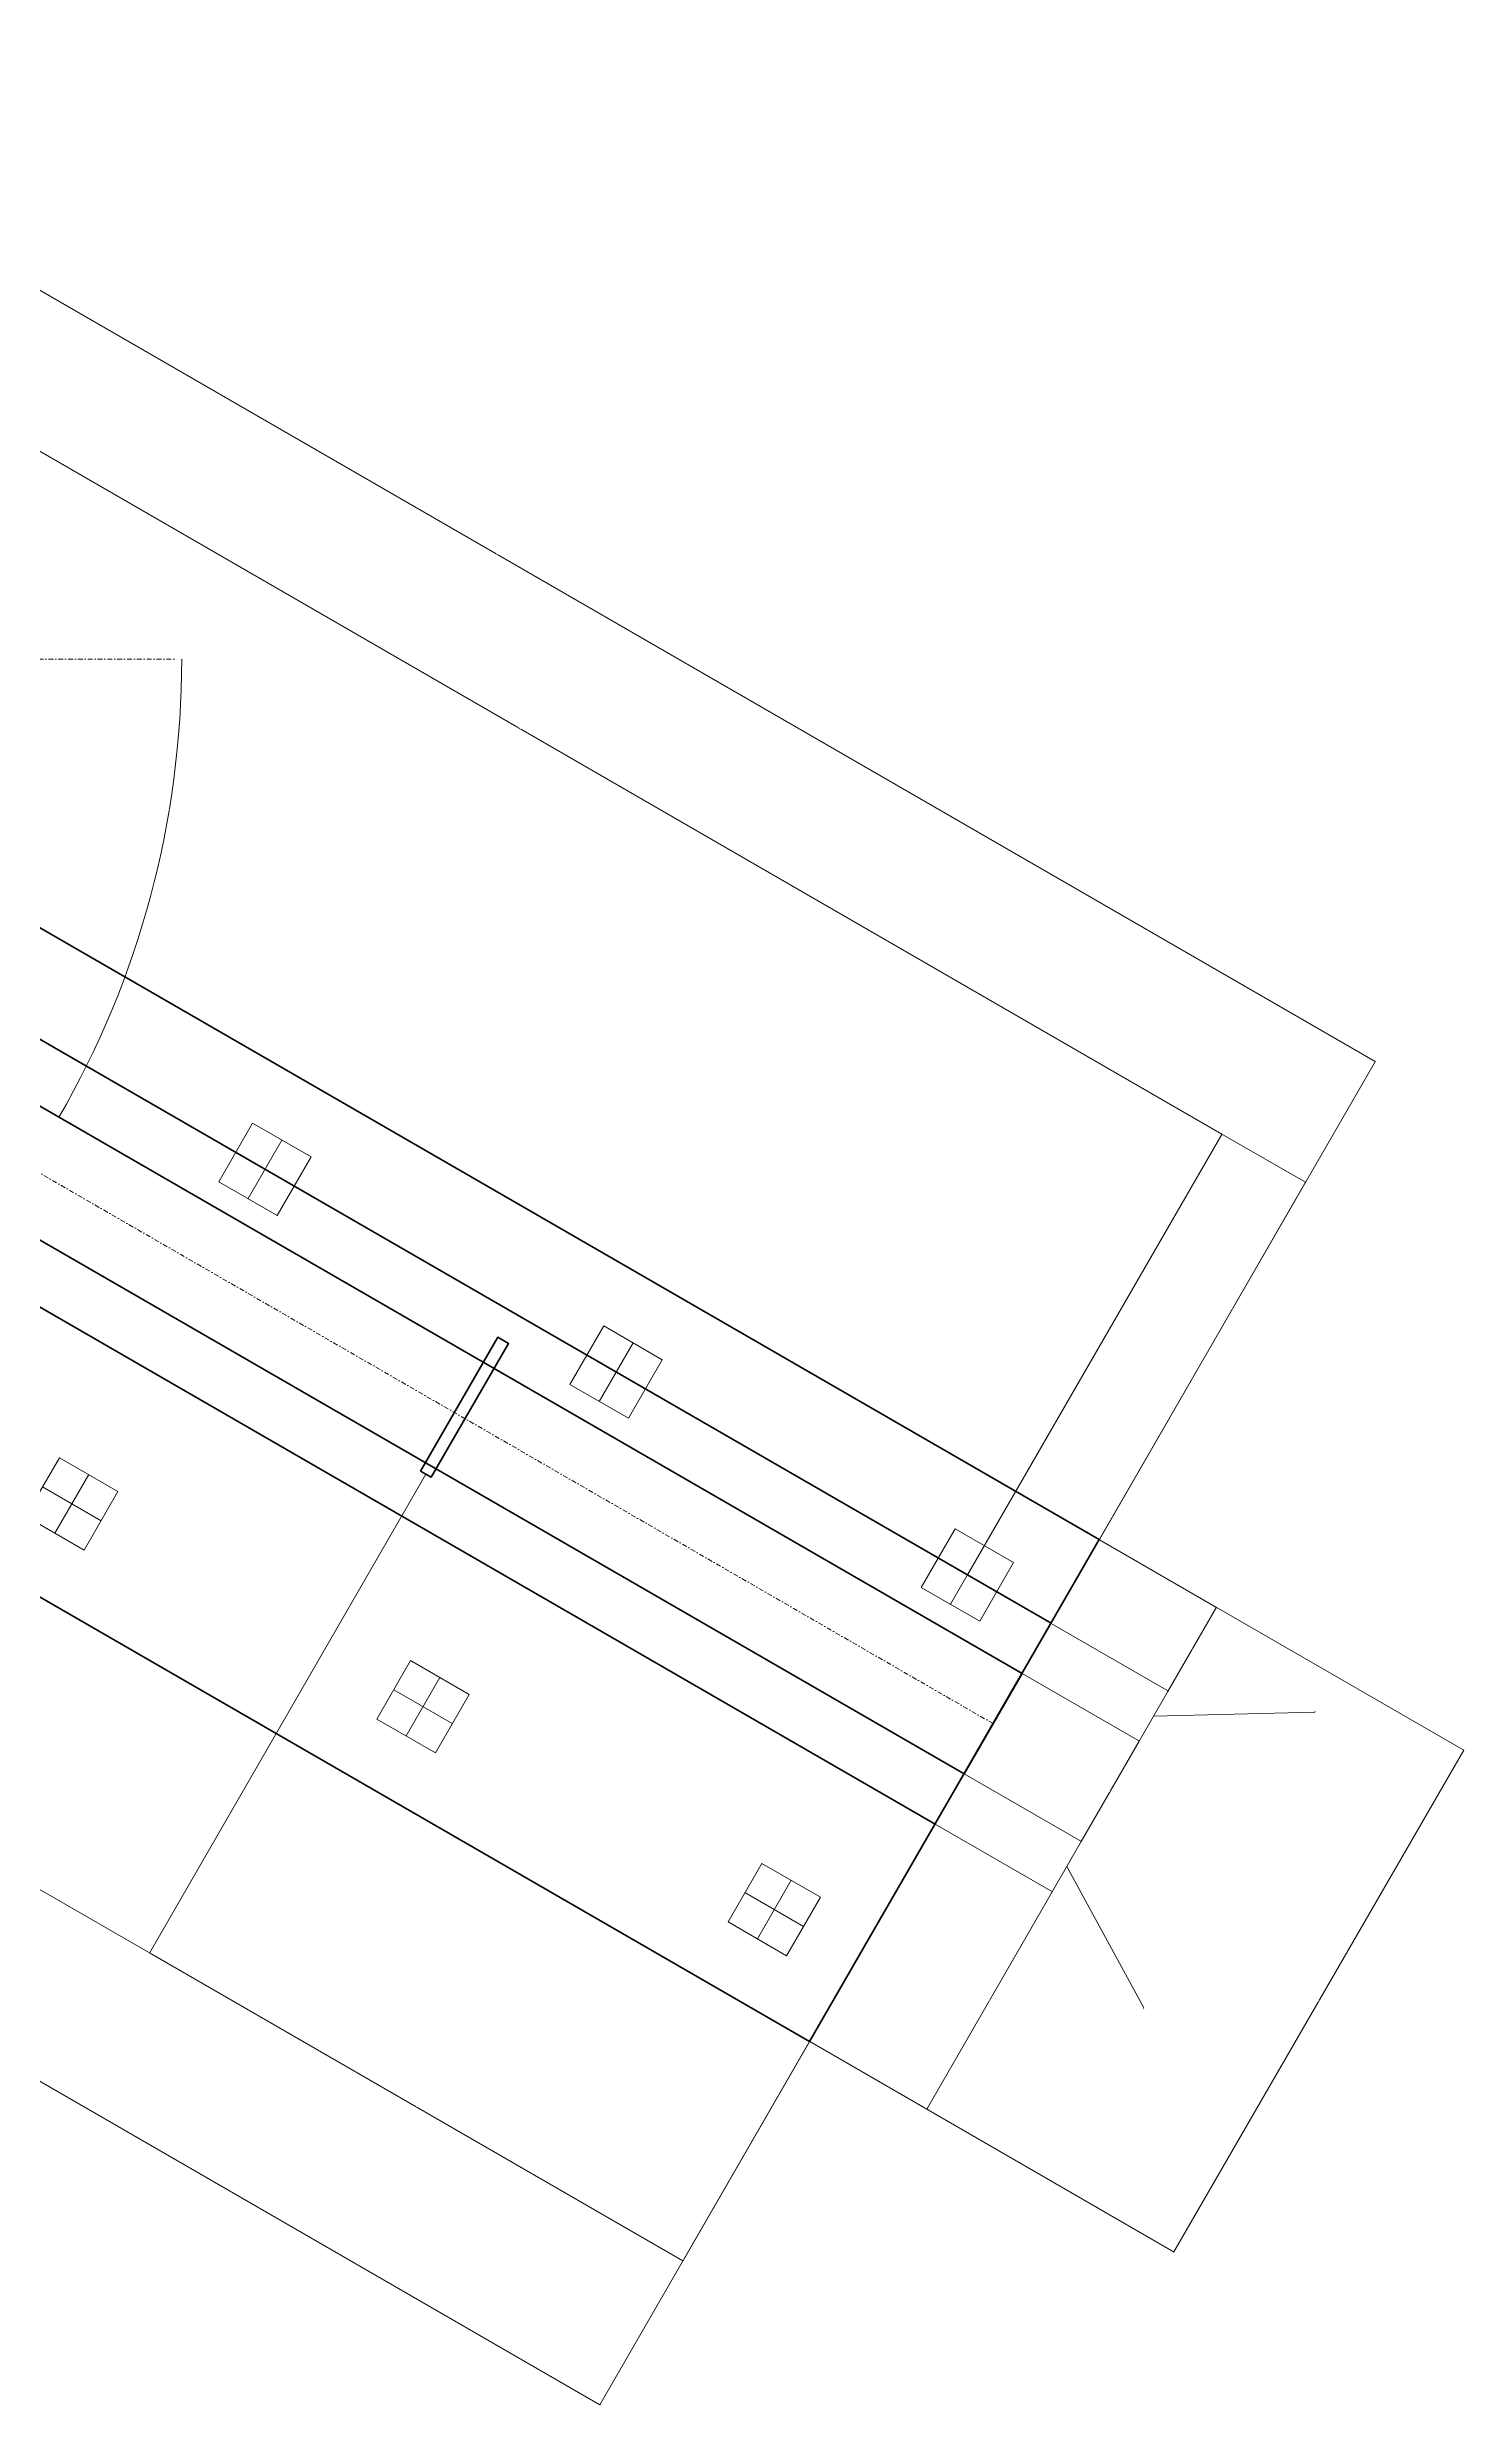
# Model space of a CAD drawing. Header units: millimetres. Extents: x 42180 to 91097, y 36501 to 62073.
# Drawn here: x 83118 to 90454, y 36501 to 48706 of the extents above; entities that cross this region are included whole.
import ezdxf

# ---------------------------------------------------------------- set-up
doc = ezdxf.new("R2010")
doc.units = ezdxf.units.MM
doc.linetypes.add('DASHDOT', pattern=[25.4, 12.7, -6.35, 0, -6.35])
doc.linetypes.add('DASHED', pattern=[19.05, 12.7, -6.35])
for name, color, linetype, lineweight in [('$Оси', 1, 'DASHDOT', 13), ('$Пунктир', 3, 'DASHED', 13), ('$Размеры', 5, 'Continuous', 13), ('$Слои конструкции', 7, 'Continuous', 35)]:
    doc.layers.add(name, color=color, linetype=linetype, lineweight=lineweight)
doc.styles.add('@ТРАНСПРОЕКТ', font='isocpeur.ttf', dxfattribs={"oblique": 15})
doc.dimstyles.new('@TN  1-100', dxfattribs={"dimscale": 100, "dimtxt": 2.5, "dimasz": 1.5, "dimexe": 0.7, "dimexo": 1, "dimgap": 0.5, "dimtad": 1, "dimdec": 0, "dimzin": 0, "dimdsep": 46, "dimtxsty": '@ТРАНСПРОЕКТ', "dimblk": 'OBLIQUE', "dimcen": 0, "dimclrd": 256, "dimclre": 256, "dimclrt": 256, "dimaunit": 1, "dimadec": 3, "dimazin": 0, "dimtfac": 1, "dimtdec": 0, "dimtofl": 0, "dimtmove": 0, "dimatfit": 3, "dimfxl": 1, "dimtolj": 1, "dimtzin": 0, "dimlwd": 13, "dimlwe": 13, "dimarcsym": 0})
doc.dimstyles.new('@TN  1-100$0', dxfattribs={"dimscale": 100, "dimtxt": 2.5, "dimasz": 1.5, "dimexe": 1, "dimexo": 1, "dimgap": 0.75, "dimtad": 1, "dimdec": 0, "dimzin": 0, "dimdsep": 46, "dimtxsty": '@ТРАНСПРОЕКТ', "dimblk": 'OBLIQUE', "dimcen": 0, "dimclrd": 5, "dimclre": 5, "dimclrt": 5, "dimaunit": 1, "dimadec": 3, "dimazin": 0, "dimtfac": 1, "dimtdec": 0, "dimtofl": 0, "dimtmove": 0, "dimatfit": 3, "dimfxl": 1, "dimtfill": 1, "dimtolj": 1, "dimtzin": 0, "dimlwd": 13, "dimlwe": 13, "dimarcsym": 0})

# ---------------------------------------------------------------- blocks, each defined once
blk = doc.blocks.new('A$C11282C60')
at = {"layer": '$Оси', "ltscale": 0.5}
for points in [[(0.175, 0.35), (0.175, 0)], [(0, 0.175), (0.35, 0.175)]]:
    blk.add_lwpolyline(points, dxfattribs=at)
at = {"layer": '$Пунктир', "ltscale": 0.5}
blk.add_lwpolyline([(0, 0), (0.35, 0), (0.35, 0.35), (0, 0.35)], close=True, dxfattribs=at)
blk = doc.blocks.new('A$C0AF07C0A')
at = {"layer": '$Оси', "ltscale": 2}
blk.add_lwpolyline([(8943.267285, 6109.807949), (0.000546, 946.41049)], dxfattribs=at)
at = {"layer": '$Слои конструкции'}
for points in [[(9493.267285, 5157.180005), (7993.267285, 7755.256216), (0.000546, 3140.341512), (0.000546, 0.000328), (560.770061, 0.000328), (9493.267285, 5157.180005)], [(0.000546, 1639.230813), (8643.267285, 6629.423191)], [(8793.267285, 6369.61557), (9093.267285, 5850.000328), (0.000546, 600.000328), (0.000546, 1292.820651), (8793.267285, 6369.61557)], [(0.000546, 253.590167), (9243.267285, 5590.192707)], [(866.025949, 1100.000328), (566.025949, 1619.61557)]]:
    blk.add_lwpolyline(points, dxfattribs=at)
at = {"color": 4, "xscale": 1000, "yscale": 1000, "zscale": 1000, "rotation": 30}
for p in [(7746.200138, 6833.189069), (5927.54679, 5783.189069), (8746.200138, 5101.138261), (4108.893442, 4733.189069), (6927.54679, 4051.138261), (2290.240094, 3683.189069), (5108.893442, 3001.138261), (471.586746, 2633.189069), (3290.240094, 1951.138261), (1471.586746, 901.138261), (562.260072, 376.138261)]:
    blk.add_blockref('A$C11282C60', p, dxfattribs=at)
blk = doc.blocks.new('_Oblique')
at = {"color": 0, "linetype": 'ByBlock', "lineweight": -2}
blk.add_line((-0.5, -0.5), (0.5, 0.5), dxfattribs=at)
blk = doc.blocks.new('*D126')
at = {"layer": '$Размеры', "color": 5, "linetype": 'Continuous', "lineweight": 13}
blk.add_arc((79072.832885, 45536.976508), 4741.879594, 330, 0, dxfattribs=at)
at = {"layer": 'Defpoints', "color": 0, "ltscale": 100}
for p in [(79052.832885, 45536.976508), (79072.832885, 45536.976508), (87395.836046, 45536.976508), (83528.742148, 43915.158169), (88166.099625, 40286.976508)]:
    blk.add_point(p, dxfattribs=at)
at = {"layer": '$Размеры', "color": 5, "lineweight": 13, "ltscale": 100, "xscale": 1.5, "yscale": 1.5, "zscale": 1.5}
for p, rotation in [((83814.712479, 45536.976508), 90), ((83179.421075, 43166.036711), 240)]:
    blk.add_blockref('_Oblique', p, dxfattribs=dict(at, rotation=rotation))
at = {"layer": '$Размеры', "color": 5, "ltscale": 100, "insert": (83748.408027, 44758.866197), "char_height": 2.5, "attachment_point": 5, "rotation": 80.5514162717, "style": '@ТРАНСПРОЕКТ', "bg_fill": 3, "box_fill_scale": 1.1, "bg_fill_color": 9, "bg_fill_true_color": 13158600, "bg_fill_transparency": 0}
blk.add_mtext('\\A1;30%%d', dxfattribs=at)
blk = doc.blocks.new('*D127')
at = {"layer": '$Слои конструкции', "color": 5, "linetype": 'Continuous', "lineweight": 13}
for p, q in [((88166.966196, 40286.47618), (88773.747109, 39936.151056)), ((88772.881083, 39936.651056), (88472.881083, 39417.035814)), ((87866.966196, 39766.860937), (88473.747109, 39416.535814))]:
    blk.add_line(p, q, dxfattribs=at)
at = {"layer": 'Defpoints', "color": 0, "ltscale": 100}
for p in [(88166.100171, 40286.97618), (87866.100171, 39767.360937), (88472.881083, 39417.035814)]:
    blk.add_point(p, dxfattribs=at)
at = {"layer": '$Слои конструкции', "color": 5, "lineweight": 13, "ltscale": 100, "xscale": 1.5, "yscale": 1.5, "zscale": 1.5}
for p, rotation in [((88772.881083, 39936.651056), 60), ((88472.881083, 39417.035814), 240)]:
    blk.add_blockref('_Oblique', p, dxfattribs=dict(at, rotation=rotation))
at = {"layer": '$Слои конструкции', "color": 5, "ltscale": 100, "insert": (88621.149033, 39677.843435), "char_height": 2.5, "attachment_point": 5, "rotation": 60, "style": '@ТРАНСПРОЕКТ', "bg_fill": 3, "box_fill_scale": 1.1, "bg_fill_color": 9, "bg_fill_true_color": 13158600, "bg_fill_transparency": 0}
blk.add_mtext('\\A1;600', dxfattribs=at)
blk = doc.blocks.new('*D128')
at = {"layer": '$Слои конструкции', "color": 5, "linetype": 'Continuous', "lineweight": 13}
for p, q in [((88316.966195, 40546.283799), (88923.746916, 40195.95707)), ((88166.965649, 40286.476506), (88773.74637, 39936.149777)), ((88772.880346, 39936.649779), (88922.880891, 40196.457072)), ((89680.875687, 40086.696685), (88847.880619, 40066.553425)), ((89684.125699, 40092.325843), (89680.875687, 40086.696685))]:
    blk.add_line(p, q, dxfattribs=at)
at = {"layer": 'Defpoints', "color": 0, "ltscale": 100}
for p in [(88316.100171, 40546.783801), (88166.099625, 40286.976508), (88922.880891, 40196.457072)]:
    blk.add_point(p, dxfattribs=at)
at = {"layer": '$Слои конструкции', "color": 5, "lineweight": 13, "ltscale": 100, "xscale": 1.5, "yscale": 1.5, "zscale": 1.5}
for p, rotation in [((88922.880891, 40196.457072), 59.999878), ((88772.880346, 39936.649779), 239.999878)]:
    blk.add_blockref('_Oblique', p, dxfattribs=dict(at, rotation=rotation))
at = {"layer": '$Слои конструкции', "color": 5, "ltscale": 100, "insert": (89680.768644, 40090.511268), "char_height": 2.5, "attachment_point": 5, "rotation": 59.9998784386, "style": '@ТРАНСПРОЕКТ', "bg_fill": 3, "box_fill_scale": 1.1, "bg_fill_color": 9, "bg_fill_true_color": 13158600, "bg_fill_transparency": 0}
blk.add_mtext('\\A1;300', dxfattribs=at)
blk = doc.blocks.new('*D129')
at = {"layer": '$Слои конструкции', "color": 5, "linetype": 'Continuous', "lineweight": 13}
for p, q in [((88566.966196, 40979.296503), (89173.74766, 40628.971061)), ((88316.966196, 40546.283801), (88923.74766, 40195.958359)), ((88922.881635, 40196.458359), (89172.881635, 40629.471061))]:
    blk.add_line(p, q, dxfattribs=at)
at = {"layer": 'Defpoints', "color": 0, "ltscale": 100}
for p in [(88566.100171, 40979.796503), (88316.100171, 40546.783801), (89172.881635, 40629.471061)]:
    blk.add_point(p, dxfattribs=at)
at = {"layer": '$Слои конструкции', "color": 5, "lineweight": 13, "ltscale": 100, "xscale": 1.5, "yscale": 1.5, "zscale": 1.5}
for p, rotation in [((89172.881635, 40629.471061), 60), ((88922.881635, 40196.458359), 240)]:
    blk.add_blockref('_Oblique', p, dxfattribs=dict(at, rotation=rotation))
at = {"layer": '$Слои конструкции', "color": 5, "ltscale": 100, "insert": (89046.149584, 40413.96471), "char_height": 2.5, "attachment_point": 5, "rotation": 60, "style": '@ТРАНСПРОЕКТ', "bg_fill": 3, "box_fill_scale": 1.1, "bg_fill_color": 9, "bg_fill_true_color": 13158600, "bg_fill_transparency": 0}
blk.add_mtext('\\A1;500', dxfattribs=at)
blk = doc.blocks.new('*D130')
at = {"layer": '$Слои конструкции', "color": 5, "linetype": 'Continuous', "lineweight": 13}
for p, q in [((87866.96564, 39766.861248), (88473.747848, 39416.537094)), ((87716.966197, 39507.053318), (88323.748404, 39156.729164)), ((88472.881821, 39417.037092), (88322.882378, 39157.229162)), ((88796.935059, 38555.666606), (88397.8821, 39287.133127)), ((88793.685071, 38550.037434), (88796.935059, 38555.666606))]:
    blk.add_line(p, q, dxfattribs=at)
at = {"layer": 'Defpoints', "color": 0, "ltscale": 100}
for p in [(87866.099614, 39767.361246), (87716.100171, 39507.553316), (88322.882378, 39157.229162)]:
    blk.add_point(p, dxfattribs=at)
at = {"layer": '$Слои конструкции', "color": 5, "lineweight": 13, "ltscale": 100, "xscale": 1.5, "yscale": 1.5, "zscale": 1.5}
for p, rotation in [((88472.881821, 39417.037092), 60.000122), ((88322.882378, 39157.229162), 240.000122)]:
    blk.add_blockref('_Oblique', p, dxfattribs=dict(at, rotation=rotation))
at = {"layer": '$Слои конструкции', "color": 5, "ltscale": 100, "insert": (88793.578012, 38553.852017), "char_height": 2.5, "attachment_point": 5, "rotation": 60.0001215615, "style": '@ТРАНСПРОЕКТ', "bg_fill": 3, "box_fill_scale": 1.1, "bg_fill_color": 9, "bg_fill_true_color": 13158600, "bg_fill_transparency": 0}
blk.add_mtext('\\A1;300', dxfattribs=at)
blk = doc.blocks.new('*D131')
at = {"layer": '$Слои конструкции', "color": 5, "linetype": 'Continuous', "lineweight": 13}
for p, q in [((87716.966196, 39507.053316), (88323.74766, 39156.727875)), ((88322.881635, 39157.227875), (87672.881635, 38031.39485)), ((87066.966196, 38381.220291), (87673.74766, 38030.89485))]:
    blk.add_line(p, q, dxfattribs=at)
at = {"layer": 'Defpoints', "color": 0, "ltscale": 100}
for p in [(87716.100171, 39507.553316), (87066.100171, 38381.720291), (87672.881635, 38031.39485)]:
    blk.add_point(p, dxfattribs=at)
at = {"layer": '$Слои конструкции', "color": 5, "lineweight": 13, "ltscale": 100, "xscale": 1.5, "yscale": 1.5, "zscale": 1.5}
for p, rotation in [((88322.881635, 39157.227875), 60), ((87672.881635, 38031.39485), 240)]:
    blk.add_blockref('_Oblique', p, dxfattribs=dict(at, rotation=rotation))
at = {"layer": '$Слои конструкции', "color": 5, "ltscale": 100, "insert": (87996.149584, 38595.311362), "char_height": 2.5, "attachment_point": 5, "rotation": 60, "style": '@ТРАНСПРОЕКТ', "bg_fill": 3, "box_fill_scale": 1.1, "bg_fill_color": 9, "bg_fill_true_color": 13158600, "bg_fill_transparency": 0}
blk.add_mtext('\\A1;1300', dxfattribs=at)
blk = doc.blocks.new('*D132')
at = {"layer": '$Слои конструкции', "color": 5, "linetype": 'Continuous', "lineweight": 13}
for p, q in [((79073.333431, 45537.842205), (80902.300348, 48705.705832)), ((89995.067088, 43454.839806), (80901.800348, 48704.839806)), ((88166.600171, 40287.842205), (89995.567088, 43455.705832))]:
    blk.add_line(p, q, dxfattribs=at)
at = {"layer": 'Defpoints', "color": 0, "ltscale": 100}
for p in [(80901.800348, 48704.839806), (79072.833431, 45536.97618), (88166.100171, 40286.97618)]:
    blk.add_point(p, dxfattribs=at)
at = {"layer": '$Слои конструкции', "color": 5, "lineweight": 13, "ltscale": 100, "xscale": 1.5, "yscale": 1.5, "zscale": 1.5}
for p, rotation in [((80901.800348, 48704.839806), 150), ((89995.067088, 43454.839806), 330)]:
    blk.add_blockref('_Oblique', p, dxfattribs=dict(at, rotation=rotation))
at = {"layer": '$Слои конструкции', "color": 5, "ltscale": 100, "insert": (85449.433718, 46081.571857), "char_height": 2.5, "attachment_point": 5, "rotation": 330, "style": '@ТРАНСПРОЕКТ', "bg_fill": 3, "box_fill_scale": 1.1, "bg_fill_color": 9, "bg_fill_true_color": 13158600, "bg_fill_transparency": 0}
blk.add_mtext('\\A1;10500', dxfattribs=at)
blk = doc.blocks.new('*D133')
at = {"layer": '$Слои конструкции', "color": 5, "linetype": 'Continuous', "lineweight": 13}
for p, q in [((80608.974077, 44997.649826), (81926.87081, 47280.313927)), ((81926.37081, 47279.447901), (89200.984202, 43079.447901)), ((87883.587469, 40797.649826), (89201.484202, 43080.313927))]:
    blk.add_line(p, q, dxfattribs=at)
at = {"layer": 'Defpoints', "color": 0, "ltscale": 100}
for p in [(80608.474077, 44996.783801), (89200.984202, 43079.447901), (87883.087469, 40796.783801)]:
    blk.add_point(p, dxfattribs=at)
at = {"layer": '$Слои конструкции', "color": 5, "lineweight": 13, "ltscale": 100, "xscale": 1.5, "yscale": 1.5, "zscale": 1.5}
for p, rotation in [((81926.37081, 47279.447901), 150), ((89200.984202, 43079.447901), 330)]:
    blk.add_blockref('_Oblique', p, dxfattribs=dict(at, rotation=rotation))
at = {"layer": '$Слои конструкции', "color": 5, "ltscale": 100, "insert": (85564.677506, 45181.179952), "char_height": 2.5, "attachment_point": 5, "rotation": 329.9999999999, "style": '@ТРАНСПРОЕКТ', "bg_fill": 3, "box_fill_scale": 1.1, "bg_fill_color": 9, "bg_fill_true_color": 13158600, "bg_fill_transparency": 0}
blk.add_mtext('\\A1;8*2100=8400', dxfattribs=at)
blk = doc.blocks.new('*D134')
at = {"layer": '$Слои конструкции', "color": 5, "linetype": 'Continuous', "lineweight": 13}
for p, q in [((88133.587469, 41230.662528), (89201.484202, 43080.313927)), ((89200.984202, 43079.447901), (89633.996904, 42829.447901)), ((88566.600171, 40980.662528), (89634.496904, 42830.313927))]:
    blk.add_line(p, q, dxfattribs=at)
at = {"layer": 'Defpoints', "color": 0, "ltscale": 100}
for p in [(89633.996904, 42829.447901), (88133.087469, 41229.796503), (88566.100171, 40979.796503)]:
    blk.add_point(p, dxfattribs=at)
at = {"layer": '$Слои конструкции', "color": 5, "lineweight": 13, "ltscale": 100, "xscale": 1.5, "yscale": 1.5, "zscale": 1.5}
for p, rotation in [((89200.984202, 43079.447901), 150), ((89633.996904, 42829.447901), 330)]:
    blk.add_blockref('_Oblique', p, dxfattribs=dict(at, rotation=rotation))
at = {"layer": '$Слои конструкции', "color": 5, "ltscale": 100, "insert": (89418.490553, 42956.179952), "char_height": 2.5, "attachment_point": 5, "rotation": 330.0000000002, "style": '@ТРАНСПРОЕКТ', "bg_fill": 3, "box_fill_scale": 1.1, "bg_fill_color": 9, "bg_fill_true_color": 13158600, "bg_fill_transparency": 0}
blk.add_mtext('\\A1;500', dxfattribs=at)
blk = doc.blocks.new('*D135')
at = {"layer": '$Слои конструкции', "color": 5, "linetype": 'Continuous', "lineweight": 13}
for p, q in [((88566.966196, 40979.296503), (90453.739102, 39889.967657)), ((88952.873077, 37292.391446), (90452.873077, 39890.467657)), ((87066.966196, 38381.220291), (88953.739102, 37291.891446))]:
    blk.add_line(p, q, dxfattribs=at)
at = {"layer": 'Defpoints', "color": 0, "ltscale": 100}
for p in [(88566.100171, 40979.796503), (90452.873077, 39890.467657), (87066.100171, 38381.720291)]:
    blk.add_point(p, dxfattribs=at)
at = {"layer": '$Слои конструкции', "color": 5, "lineweight": 13, "ltscale": 100, "xscale": 1.5, "yscale": 1.5, "zscale": 1.5}
for p, rotation in [((90452.873077, 39890.467657), 60), ((88952.873077, 37292.391446), 240)]:
    blk.add_blockref('_Oblique', p, dxfattribs=dict(at, rotation=rotation))
at = {"layer": '$Слои конструкции', "color": 5, "ltscale": 100, "insert": (89701.141026, 38592.429552), "char_height": 2.5, "attachment_point": 5, "rotation": 60, "style": '@ТРАНСПРОЕКТ', "bg_fill": 3, "box_fill_scale": 1.1, "bg_fill_color": 9, "bg_fill_true_color": 13158600, "bg_fill_transparency": 0}
blk.add_mtext('\\A1;3000', dxfattribs=at)
blk = doc.blocks.new('*D168')
at = {"layer": '$Слои конструкции', "color": 5, "linetype": 'Continuous', "lineweight": 13}
for p, q in [((79072.333431, 42995.76897), (77986.85955, 41115.673058)), ((85980.62629, 36501.624379), (77987.35955, 41116.539083)), ((87065.600171, 38380.854266), (85980.12629, 36500.758354))]:
    blk.add_line(p, q, dxfattribs=at)
at = {"layer": 'Defpoints', "color": 0, "ltscale": 100}
for p in [(79072.833431, 42996.634995), (77987.35955, 41116.539083), (87066.100171, 38381.720291)]:
    blk.add_point(p, dxfattribs=at)
at = {"layer": '$Слои конструкции', "color": 5, "lineweight": 13, "ltscale": 100, "xscale": 1.5, "yscale": 1.5, "zscale": 1.5}
for p, rotation in [((77987.35955, 41116.539083), 150), ((85980.62629, 36501.624379), 330)]:
    blk.add_blockref('_Oblique', p, dxfattribs=dict(at, rotation=rotation))
at = {"layer": '$Слои конструкции', "color": 5, "ltscale": 100, "insert": (81984.99292, 38810.813782), "char_height": 2.5, "attachment_point": 5, "rotation": 330, "style": '@ТРАНСПРОЕКТ', "bg_fill": 3, "box_fill_scale": 1.1, "bg_fill_color": 9, "bg_fill_true_color": 13158600, "bg_fill_transparency": 0}
blk.add_mtext('\\A1;9230', dxfattribs=at)
blk = doc.blocks.new('*D169')
at = {"layer": '$Размеры', "color": 5, "linetype": 'Continuous', "lineweight": 13}
for p, q in [((79882.493273, 44317.811351), (78451.610364, 41839.461084)), ((83648.256617, 38840.31659), (78452.110365, 41840.327108)), ((85078.639525, 41317.800833), (83647.756615, 38839.450566))]:
    blk.add_line(p, q, dxfattribs=at)
at = {"layer": 'Defpoints', "color": 0, "ltscale": 100}
for p in [(79882.993275, 44318.677376), (78452.110365, 41840.327108), (85079.139527, 41318.666858)]:
    blk.add_point(p, dxfattribs=at)
at = {"layer": '$Размеры', "color": 5, "lineweight": 13, "ltscale": 100, "xscale": 1.5, "yscale": 1.5, "zscale": 1.5}
for p, rotation in [((78452.110365, 41840.327108), 149.999884), ((83648.256617, 38840.31659), 329.999884)]:
    blk.add_blockref('_Oblique', p, dxfattribs=dict(at, rotation=rotation))
at = {"layer": '$Размеры', "color": 5, "ltscale": 100, "insert": (81051.308495, 40342.270404), "char_height": 2.5, "attachment_point": 5, "rotation": 329.999883554, "style": '@ТРАНСПРОЕКТ', "bg_fill": 3, "box_fill_scale": 1.1, "bg_fill_color": 9, "bg_fill_true_color": 13158600, "bg_fill_transparency": 0}
blk.add_mtext('\\A1;2х3000 (поз.8)', dxfattribs=at)
blk = doc.blocks.new('*D170')
at = {"layer": '$Размеры', "color": 5, "linetype": 'Continuous', "lineweight": 13}
for p, q in [((85078.639527, 41317.800832), (83647.761654, 38839.447657)), ((87840.595178, 39723.184994), (86409.717305, 37244.831818)), ((83648.261654, 38840.313682), (86410.217305, 37245.697844))]:
    blk.add_line(p, q, dxfattribs=at)
at = {"layer": 'Defpoints', "color": 0, "ltscale": 100}
for p in [(85079.139527, 41318.666858), (87841.095178, 39724.051019), (86410.217305, 37245.697844)]:
    blk.add_point(p, dxfattribs=at)
at = {"layer": '$Размеры', "color": 5, "lineweight": 13, "ltscale": 100, "xscale": 1.5, "yscale": 1.5, "zscale": 1.5}
for p, rotation in [((83648.261654, 38840.313682), 150), ((86410.217305, 37245.697844), 330)]:
    blk.add_blockref('_Oblique', p, dxfattribs=dict(at, rotation=rotation))
at = {"layer": '$Размеры', "color": 5, "ltscale": 100, "insert": (85030.239479, 38044.737814), "char_height": 2.5, "attachment_point": 5, "rotation": 330, "style": '@ТРАНСПРОЕКТ', "bg_fill": 3, "box_fill_scale": 1.1, "bg_fill_color": 9, "bg_fill_true_color": 13158600, "bg_fill_transparency": 0}
blk.add_mtext('\\A1;3189', dxfattribs=at)

msp = doc.modelspace()

# ---------------------------------------------------------------- linework, layer by layer
at = {"layer": '$Оси', "ltscale": 2}
msp.add_lwpolyline([(79052.832885, 45536.976508), (83787.014788, 45536.976508)], dxfattribs=at)

# ---------------------------------------------------------------- block references
at = {"layer": '$Слои конструкции', "xscale": -1, "rotation": 180}
msp.add_blockref('A$C0AF07C0A', (79072.832885, 46136.976508), dxfattribs=at)

# ---------------------------------------------------------------- next in the draw order: dimensions: what is measured, and where the dimension line sits
at = {"layer": '$Размеры', "color": 1}
dim = msp.add_angular_dim_2l(base=(83528.742148, 43915.158169), line1=((79052.832885, 45536.976508), (87395.836046, 45536.976508)), line2=((88166.099625, 40286.976508), (79072.832885, 45536.976508)), dimstyle='@TN  1-100', override={"dimscale": 1, "dimexe": 1, "dimgap": 0.75, "dimclrd": 5, "dimclre": 5, "dimclrt": 5, "dimadec": 0, "dimtfill": 1}, dxfattribs=at)
dim.commit()
dim.dimension.update_dxf_attribs({"geometry": '*D126', "text_midpoint": (83750.380894, 44758.537872), "dimtype": 162})

# ---------------------------------------------------------------- next in the draw order: dimensions: what is measured, and where the dimension line sits
at = {"layer": '$Слои конструкции'}
dim = msp.add_linear_dim(base=(88472.881083, 39417.035814), p1=(88166.100171, 40286.97618), p2=(87866.100171, 39767.360937), angle=240.0000000348, dimstyle='@TN  1-100$0', override={"dimscale": 1}, dxfattribs=at)
dim.commit()
dim.dimension.update_dxf_attribs({"geometry": '*D127', "text_midpoint": (88622.881083, 39676.843435), "dimtype": 161})

# ---------------------------------------------------------------- next in the draw order: dimensions: what is measured, and where the dimension line sits
for base, p1, p2, angle, picture, middle in [((88922.880891, 40196.457072), (88166.099625, 40286.976508), (88316.100171, 40546.783801), 59.9998783577, '*D128', (89681.250688, 40087.346204)), ((88322.882378, 39157.229162), (87866.099614, 39767.361246), (87716.100171, 39507.553316), 240.0001216215, '*D130', (88796.56006, 38555.017087))]:
    dim = msp.add_linear_dim(base=base, p1=p1, p2=p2, angle=angle, dimstyle='@TN  1-100$0', override={"dimscale": 1, "dimtmove": 1}, dxfattribs=at)
    dim.commit()
    dim.dimension.update_dxf_attribs({"geometry": picture, "text_midpoint": middle, "dimtype": 161})

# ---------------------------------------------------------------- next in the draw order: dimensions: what is measured, and where the dimension line sits
for p1, p2, distance, picture, middle in [((88316.100171, 40546.783801), (88566.100171, 40979.796503), -700.650883, '*D129', (89046.149584, 40413.96471)), ((87716.100171, 39507.553316), (87066.100171, 38381.720291), 700.650883, '*D131', (87996.149584, 38595.311362))]:
    dim = msp.add_aligned_dim(p1=p1, p2=p2, distance=distance, dimstyle='@TN  1-100$0', override={"dimscale": 1}, dxfattribs=at)
    dim.commit()
    dim.dimension.update_dxf_attribs({"geometry": picture, "text_midpoint": middle})

# ---------------------------------------------------------------- next in the draw order: dimensions: what is measured, and where the dimension line sits
dim = msp.add_aligned_dim(p1=(88166.100171, 40286.97618), p2=(79072.833431, 45536.97618), distance=-3657.933834, dimstyle='@TN  1-100$0', override={"dimscale": 1}, dxfattribs=at)
dim.commit()
dim.dimension.update_dxf_attribs({"geometry": '*D132', "text_midpoint": (85449.433718, 46081.571857)})

# ---------------------------------------------------------------- next in the draw order: dimensions: what is measured, and where the dimension line sits
dim = msp.add_aligned_dim(p1=(80608.474077, 44996.783801), p2=(87883.087469, 40796.783801), distance=2635.793465, text='8*2100=<>', dimstyle='@TN  1-100$0', override={"dimscale": 1}, dxfattribs=at)
dim.commit()
dim.dimension.update_dxf_attribs({"geometry": '*D133', "text_midpoint": (85564.677506, 45181.179952)})

# ---------------------------------------------------------------- next in the draw order: linework, layer by layer
msp.add_lwpolyline([(85051.848306, 41334.41681), (85451.846784, 42027.238011), (85506.40644, 41995.738107), (85106.407961, 41302.916906)], close=True, dxfattribs=at)

# ---------------------------------------------------------------- next in the draw order: dimensions: what is measured, and where the dimension line sits
dim = msp.add_aligned_dim(p1=(88133.087469, 41229.796503), p2=(88566.100171, 40979.796503), distance=2135.793465, dimstyle='@TN  1-100$0', override={"dimscale": 1}, dxfattribs=at)
dim.commit()
dim.dimension.update_dxf_attribs({"geometry": '*D134', "text_midpoint": (89418.490553, 42956.179952)})

# ---------------------------------------------------------------- next in the draw order: dimensions: what is measured, and where the dimension line sits
dim = msp.add_aligned_dim(p1=(87066.100171, 38381.720291), p2=(88566.100171, 40979.796503), distance=-2178.657691, dimstyle='@TN  1-100$0', override={"dimscale": 1}, dxfattribs=at)
dim.commit()
dim.dimension.update_dxf_attribs({"geometry": '*D135', "text_midpoint": (89701.141026, 38592.429552)})

# ---------------------------------------------------------------- next in the draw order: dimensions: what is measured, and where the dimension line sits
dim = msp.add_aligned_dim(p1=(87066.100171, 38381.720291), p2=(79072.833431, 42996.634995), distance=2170.947762, dimstyle='@TN  1-100$0', override={"dimscale": 1}, dxfattribs=at)
dim.commit()
dim.dimension.update_dxf_attribs({"geometry": '*D168', "text_midpoint": (81984.99292, 38810.813782)})

# ---------------------------------------------------------------- next in the draw order: dimensions: what is measured, and where the dimension line sits
at = {"layer": '$Размеры'}
dim = msp.add_aligned_dim(p1=(85079.139527, 41318.666858), p2=(79882.993275, 44318.677376), distance=2861.755747, text='2х3000 (поз.8)', dimstyle='@TN  1-100$0', override={"dimscale": 1}, dxfattribs=at)
dim.commit()
dim.dimension.update_dxf_attribs({"geometry": '*D169', "text_midpoint": (81051.308495, 40342.270404)})

# ---------------------------------------------------------------- next in the draw order: dimensions: what is measured, and where the dimension line sits
dim = msp.add_aligned_dim(p1=(85079.139527, 41318.666858), p2=(87841.095178, 39724.051019), distance=-2861.755746, dimstyle='@TN  1-100$0', override={"dimscale": 1}, dxfattribs=at)
dim.commit()
dim.dimension.update_dxf_attribs({"geometry": '*D170', "text_midpoint": (85030.239479, 38044.737814)})

doc.saveas('drawing.dxf')
